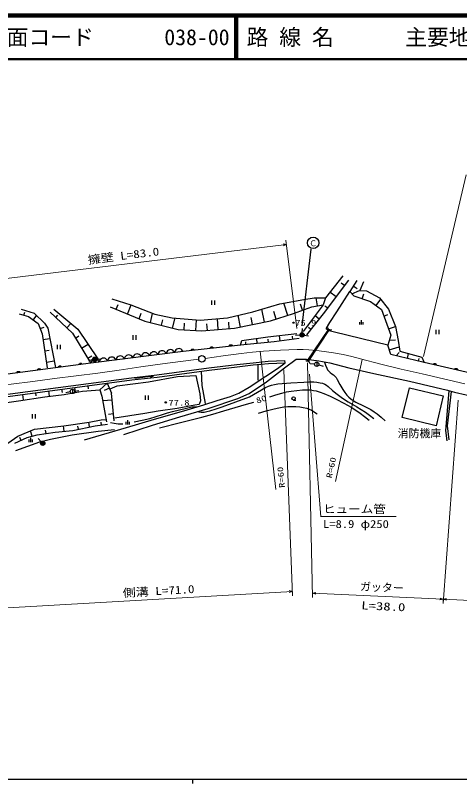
# Model space of a CAD drawing. Units: millimetres, scale not verified. Extents: x 40000 to 680000, y 20000 to 380000.
# Drawn here: x 127384 to 229213, y 204000 to 380000 of the extents above; entities that cross this region are included whole.
import ezdxf
from ezdxf.enums import TextEntityAlignment as Align

# ---------------------------------------------------------------- set-up
doc = ezdxf.new("R2010")
doc.units = ezdxf.units.MM
doc.header["$LTSCALE"] = 1000
doc.linetypes.add('CHAIN', pattern=[18.5, 12, -1.5, 3.5, -1.5])
for name, color, linetype, lineweight in [('M-BGD', 7, 'Continuous', 25), ('M-BGD-EXST', 7, 'Continuous', 25), ('M-BMK', 2, 'CHAIN', 13), ('M-BMK-SRVR', 3, 'Continuous', 25), ('M-STR-HTXT', 7, 'Continuous', 13), ('M-STR-STRC', 7, 'Continuous', 25), ('M-TTL', 2, 'Continuous', 140), ('M-TTL-BAND', 7, 'Continuous', 25), ('M-TTL-LINE', 7, 'Continuous', 50)]:
    doc.layers.add(name, color=color, linetype=linetype, lineweight=lineweight)
doc.layers.add('M-TTL-TXT', color=7, linetype='Continuous')
doc.styles.add('ＭＳ ゴシック', font='')
doc.styles.get('ＭＳ ゴシック').set_extended_font_data('MS Gothic')

# ---------------------------------------------------------------- blocks, each defined once
blk = doc.blocks.new('BUHIN1')
at = {"color": 3, "linetype": 'Continuous', "lineweight": 25}
blk.add_circle((0, 0), 746, dxfattribs=at)
blk = doc.blocks.new('BUHIN124')
at = {"color": 7, "linetype": 'Continuous', "lineweight": 25}
blk.add_line((0, -382), (498, -382), dxfattribs=at)
blk.add_circle((0, 0), 382, dxfattribs=at)
blk = doc.blocks.new('BUHIN126')
at = {"color": 7, "linetype": 'Continuous', "lineweight": 25}
for p, q in [((-400, 102), (-400, -498)), ((0, 500), (0, -500)), ((400, 102), (400, -498))]:
    blk.add_line(p, q, dxfattribs=at)
blk = doc.blocks.new('BUHIN127')
at = {"color": 7, "linetype": 'Continuous', "lineweight": 25}
for p, q in [((-385, 500), (-385, -500)), ((382, -500), (382, 500))]:
    blk.add_line(p, q, dxfattribs=at)

msp = doc.modelspace()

# ---------------------------------------------------------------- linework, layer by layer
at = {"layer": 'M-BGD'}
for p, q in [((198011, 311631), (203790, 319373)), ((202470, 320301), (198439, 315306)), ((202827, 318083), (202023, 318683)), ((205663, 319294), (204019, 316720)), ((207182, 318953), (206345, 316999)), ((204484, 316224), (206283, 316968)), ((204841, 318007), (205753, 317425)), ((206345, 316999), (207865, 316906)), ((207865, 316906), (210873, 315325)), ((149524, 315056), (153877, 313701)), ((193515, 314914), (195870, 315270)), ((195870, 315270), (198439, 315306)), ((196619, 313451), (196315, 315277)), ((198439, 315306), (197903, 313665)), ((200900, 315502), (199463, 316575)), ((202251, 314022), (204019, 316720)), ((204019, 316720), (204949, 315728)), ((204949, 315728), (208795, 314456)), ((206872, 315092), (207237, 316195)), ((210873, 315325), (212889, 312720)), ((150451, 312660), (150911, 313781)), ((153092, 311578), (153950, 313671)), ((153877, 313701), (159335, 311524)), ((181848, 312095), (188021, 313879)), ((188021, 313879), (193515, 314914)), ((189813, 311274), (188908, 314046)), ((193230, 312470), (192741, 313812)), ((197903, 313665), (193337, 307600)), ((195335, 313237), (197903, 313665)), ((198974, 312922), (198340, 313395)), ((201073, 312099), (202251, 314022)), ((208795, 314456), (211338, 312596)), ((210067, 313526), (211135, 314986)), ((128273, 311629), (130409, 311015)), ((128727, 312724), (131718, 311789)), ((129341, 311322), (129533, 311988)), ((131718, 311789), (134068, 309519)), ((135371, 311976), (140444, 307231)), ((136189, 312713), (141712, 308090)), ((149131, 313201), (157052, 309954)), ((155732, 310495), (156253, 311767)), ((158324, 309639), (158840, 311722)), ((159335, 311524), (163331, 310739)), ((176033, 310704), (181848, 312095)), ((184506, 309711), (183900, 312688)), ((185880, 309990), (191125, 311703)), ((187191, 310418), (186614, 312184)), ((191125, 311703), (195335, 313237)), ((194157, 306815), (198011, 311631)), ((199429, 309649), (201073, 312099)), ((211338, 312596), (213478, 306703)), ((212889, 312720), (214501, 308688)), ((130409, 311015), (132626, 309439)), ((131517, 310227), (132257, 311268)), ((136639, 310790), (137126, 311310)), ((157052, 309954), (164687, 308063)), ((160869, 309009), (161183, 310276)), ((163331, 310739), (169753, 310204)), ((163415, 308379), (163986, 310685)), ((168781, 307823), (168925, 310273)), ((169753, 310204), (176033, 310704)), ((173892, 308028), (173702, 310518)), ((177638, 308313), (185880, 309990)), ((179012, 308593), (178464, 311285)), ((181759, 309152), (181419, 310823)), ((197047, 310427), (196060, 311217)), ((211873, 311123), (212740, 311437)), ((132626, 309439), (133507, 307062)), ((133066, 308251), (133952, 308579)), ((134068, 309519), (134842, 308344)), ((134842, 308344), (136551, 299318)), ((139176, 308417), (140118, 309424)), ((141712, 308090), (146294, 301340)), ((164687, 308063), (170146, 307742)), ((166052, 307983), (166141, 309493)), ((170146, 307742), (177638, 308313)), ((171395, 307837), (171281, 309327)), ((176390, 308218), (176274, 309733)), ((193138, 307281), (193216, 308278)), ((194274, 300796), (199203, 308141)), ((194482, 300657), (199411, 308002)), ((195121, 308019), (194571, 308459)), ((198716, 308378), (199429, 309649)), ((198716, 308099), (198716, 308378)), ((199274, 307727), (198716, 308099)), ((212943, 308176), (214482, 308735)), ((214501, 308688), (215091, 305494)), ((133507, 307062), (134709, 299264)), ((140444, 307231), (144576, 300399)), ((141152, 306076), (141969, 306577)), ((179315, 305530), (185273, 306351)), ((185273, 306351), (191910, 307136)), ((188101, 305370), (187924, 306664)), ((190973, 305762), (190871, 306508)), ((192601, 306735), (191606, 306640)), ((193595, 306717), (194586, 306586)), ((200515, 307448), (199274, 307727)), ((212765, 304470), (200515, 307448)), ((213478, 306703), (212765, 304470)), ((133707, 305763), (135285, 306006)), ((142569, 303766), (144036, 304666)), ((178959, 304454), (179315, 305530)), ((186665, 305173), (178959, 304454)), ((180244, 304574), (180184, 305216)), ((182812, 304814), (182702, 305997)), ((185381, 305054), (185308, 305831)), ((192409, 305958), (186665, 305173)), ((213121, 305587), (214532, 305649)), ((215091, 305494), (215525, 303106)), ((134108, 303163), (135108, 303317)), ((165816, 302964), (144694, 300302)), ((178959, 304454), (165816, 302964)), ((213416, 302299), (212765, 304470)), ((213090, 303385), (215351, 304063)), ((214688, 301994), (215370, 302765)), ((215525, 303106), (220518, 301710)), ((143986, 301457), (144930, 302036)), ((145097, 301097), (144119, 300888)), ((146083, 301252), (147078, 301351)), ((189105, 299281), (191757, 301210)), ((191757, 301210), (194078, 301220)), ((194078, 301220), (196951, 300861)), ((221045, 300470), (213416, 302299)), ((217231, 301385), (217510, 302551)), ((219774, 300775), (219928, 301418)), ((220518, 301710), (221045, 300470)), ((144694, 300302), (111516, 295909)), ((134508, 300564), (136264, 300835)), ((159815, 297618), (171758, 299250)), ((171758, 299250), (178130, 299985)), ((171821, 298754), (178187, 299488)), ((178130, 299985), (181866, 300414)), ((178187, 299488), (181921, 299917)), ((181866, 300414), (185358, 300782)), ((181921, 299917), (185393, 300282)), ((182958, 299844), (182991, 296408)), ((184909, 296051), (189105, 299281)), ((185358, 300782), (189185, 300904)), ((185393, 300282), (189201, 300404)), ((187465, 299089), (189201, 300404)), ((189201, 300404), (189185, 300904)), ((195969, 300107), (194971, 300167)), ((196468, 300575), (196468, 299580)), ((196947, 299932), (197903, 299641)), ((196951, 300861), (199497, 300437)), ((199497, 300437), (203806, 299262)), ((203806, 299262), (209551, 297956)), ((235761, 297058), (221045, 300470)), ((154012, 296991), (159815, 297618)), ((159876, 297122), (171821, 298754)), ((184813, 297353), (187465, 299089)), ((209551, 297956), (217712, 296193)), ((118510, 292259), (154012, 296991)), ((118576, 291763), (154072, 296494)), ((148439, 295744), (146750, 294219)), ((148439, 295744), (149429, 293469)), ((154072, 296494), (159876, 297122)), ((158997, 297328), (154789, 296846)), ((181003, 294797), (184813, 297353)), ((181003, 293350), (184909, 296051)), ((217712, 296193), (226395, 294137)), ((135001, 293952), (135160, 292761)), ((137987, 294350), (138085, 293615)), ((138549, 293174), (142783, 293924)), ((140460, 294336), (140460, 293341)), ((140955, 293910), (141945, 294051)), ((140973, 294748), (141122, 293630)), ((142783, 293924), (146750, 294219)), ((143960, 295146), (144050, 294472)), ((146750, 294219), (147232, 292772)), ((148934, 294606), (147722, 294078)), ((178592, 293446), (181003, 294797)), ((216038, 287903), (217700, 294703)), ((217700, 294703), (225471, 292804)), ((226033, 284870), (226837, 293982)), ((226395, 294137), (228027, 293712)), ((128071, 291727), (134154, 292638)), ((129028, 293156), (129196, 291896)), ((132014, 293554), (132111, 292827)), ((134154, 292638), (138549, 293174)), ((139970, 293741), (138989, 293545)), ((147232, 292772), (148250, 286876)), ((150019, 287118), (149429, 293469)), ((171551, 289974), (178351, 292193)), ((173673, 291807), (176663, 292675)), ((176663, 292675), (178592, 293446)), ((178351, 292193), (181003, 293350)), ((225471, 292804), (223810, 286004)), ((228027, 293712), (256145, 286952)), ((118023, 290170), (128071, 291727)), ((149577, 291881), (147420, 291681)), ((166006, 289396), (170587, 290746)), ((170587, 290746), (173673, 291807)), ((149872, 288705), (148728, 288599)), ((159254, 287467), (166006, 289396)), ((165089, 287997), (171551, 289974)), ((144279, 286819), (147043, 287322)), ((147043, 287322), (148215, 287405)), ((152841, 285586), (159254, 287467)), ((158820, 286117), (165089, 287997)), ((223810, 286004), (216038, 287903)), ((127949, 283595), (131801, 285186)), ((131801, 285186), (138501, 285940)), ((138543, 284726), (138417, 285930)), ((138501, 285940), (144279, 286819)), ((140553, 284935), (145703, 285982)), ((141840, 285197), (141692, 285925)), ((143196, 282789), (152841, 285586)), ((144415, 285720), (144195, 286806)), ((145703, 285982), (148509, 286317)), ((147106, 286149), (147023, 286844)), ((152262, 283995), (158820, 286117)), ((125688, 281962), (127949, 283595)), ((130126, 283260), (132346, 283888)), ((131236, 283574), (130887, 284808)), ((132346, 283888), (136533, 284516)), ((134439, 284202), (134326, 284958)), ((136533, 284516), (140553, 284935)), ((226355, 282512), (226033, 284870)), ((127237, 281962), (130126, 283260)), ((128682, 282611), (128389, 283262)), ((133306, 282331), (132632, 283070))]:
    msp.add_line(p, q, dxfattribs=at)
for points in [[(199854, 307972), (199773, 307937), (199699, 307913), (199614, 307905), (199523, 307906), (199431, 307929), (199332, 307968), (199228, 308033), (199154, 308104), (199088, 308181), (199050, 308258), (199024, 308342), (199009, 308417), (199009, 308506)], [(176371, 304160), (176393, 304255), (176432, 304338), (176497, 304434), (176579, 304492), (176670, 304530), (176793, 304544), (176889, 304527), (176982, 304489), (177070, 304411), (177126, 304338), (177166, 304250)], [(160055, 302238), (159955, 302450), (159817, 302623), (159603, 302810), (159377, 302899), (159142, 302942), (158845, 302905), (158628, 302804), (158431, 302663), (158271, 302428), (158184, 302227), (158135, 301996)], [(161975, 302480), (161875, 302692), (161737, 302865), (161523, 303052), (161297, 303141), (161062, 303184), (160765, 303147), (160548, 303046), (160352, 302905), (160191, 302670), (160104, 302469), (160055, 302238)], [(163895, 302722), (163796, 302934), (163657, 303107), (163443, 303294), (163217, 303383), (162983, 303426), (162685, 303389), (162468, 303288), (162272, 303147), (162111, 302912), (162024, 302711), (161975, 302480)], [(165816, 302964), (165716, 303176), (165577, 303349), (165363, 303536), (165137, 303625), (164903, 303668), (164605, 303631), (164389, 303530), (164192, 303389), (164031, 303154), (163944, 302953), (163895, 302722)], [(167609, 303167), (167630, 303262), (167669, 303345), (167735, 303441), (167817, 303499), (167907, 303537), (168030, 303551), (168127, 303534), (168220, 303496), (168307, 303418), (168364, 303346), (168404, 303257)], [(171990, 303664), (172012, 303759), (172050, 303842), (172116, 303938), (172198, 303995), (172288, 304034), (172412, 304048), (172508, 304031), (172601, 303993), (172688, 303914), (172745, 303842), (172785, 303754)], [(146614, 300544), (146514, 300756), (146375, 300928), (146162, 301116), (145936, 301205), (145701, 301248), (145404, 301211), (145187, 301110), (144990, 300968), (144830, 300734), (144743, 300532), (144694, 300302)], [(148534, 300786), (148434, 300998), (148296, 301170), (148082, 301358), (147856, 301447), (147621, 301490), (147324, 301453), (147107, 301352), (146911, 301210), (146750, 300976), (146663, 300774), (146614, 300544)], [(150454, 301028), (150355, 301240), (150216, 301412), (150002, 301600), (149776, 301689), (149542, 301732), (149244, 301695), (149027, 301594), (148831, 301452), (148670, 301218), (148583, 301016), (148534, 300786)], [(152375, 301270), (152275, 301482), (152136, 301654), (151922, 301842), (151696, 301931), (151462, 301974), (151164, 301937), (150947, 301836), (150751, 301694), (150590, 301460), (150503, 301259), (150454, 301028)], [(154295, 301512), (154195, 301724), (154056, 301896), (153842, 302084), (153617, 302173), (153382, 302216), (153084, 302179), (152868, 302078), (152671, 301936), (152510, 301702), (152424, 301501), (152375, 301270)], [(156215, 301754), (156115, 301966), (155976, 302139), (155762, 302326), (155537, 302415), (155302, 302458), (155004, 302421), (154788, 302320), (154591, 302178), (154431, 301944), (154344, 301743), (154295, 301512)], [(158135, 301996), (158035, 302208), (157896, 302381), (157683, 302568), (157457, 302657), (157222, 302700), (156924, 302663), (156708, 302562), (156511, 302421), (156351, 302186), (156264, 301985), (156215, 301754)], [(137188, 299308), (137208, 299403), (137245, 299487), (137309, 299584), (137390, 299643), (137479, 299684), (137602, 299700), (137699, 299684), (137792, 299648), (137881, 299571), (137939, 299500), (137981, 299413)], [(141928, 299936), (141947, 300031), (141985, 300115), (142048, 300212), (142129, 300271), (142219, 300311), (142342, 300327), (142439, 300312), (142532, 300276), (142621, 300199), (142679, 300128), (142721, 300041)], [(193945, 300796), (194026, 300831), (194100, 300857), (194185, 300866), (194276, 300866), (194368, 300845), (194468, 300807), (194573, 300743), (194648, 300674), (194715, 300598), (194753, 300522), (194781, 300437), (194797, 300363), (194799, 300274)], [(198235, 300535), (198454, 299843), (198736, 299152), (198940, 298792), (199198, 298463), (199536, 298172), (199923, 297918), (200299, 297669), (200630, 297375), (200917, 297010), (201166, 296595), (201774, 295426), (202428, 294300), (202881, 293618), (203391, 292961), (203804, 292527), (204262, 292133), (204833, 291740), (205441, 291394), (207147, 290568), (208824, 289689), (209594, 289212), (210337, 288680), (211256, 287927), (212156, 287129)], [(223108, 299991), (223160, 300074), (223225, 300139), (223318, 300208), (223415, 300234), (223513, 300240), (223634, 300212), (223719, 300164), (223794, 300097), (223850, 299994), (223879, 299907), (223888, 299811)], [(127709, 298053), (127728, 298148), (127766, 298232), (127829, 298329), (127910, 298388), (128000, 298428), (128123, 298445), (128220, 298429), (128313, 298393), (128402, 298316), (128460, 298245), (128502, 298158)], [(132448, 298681), (132468, 298776), (132505, 298860), (132569, 298957), (132650, 299016), (132739, 299056), (132862, 299072), (132959, 299057), (133053, 299021), (133142, 298944), (133200, 298873), (133241, 298786)], [(149137, 294440), (150686, 295110), (157888, 296031), (164546, 297246), (168775, 297497), (169654, 293268), (169822, 291676), (169529, 290881), (168524, 290671), (164504, 289960), (160149, 289332), (157092, 288787), (150183, 287699)], [(158227, 297457), (158997, 297328), (158276, 297030)], [(169947, 298502), (170157, 295236), (170911, 291090)], [(228014, 298854), (228066, 298937), (228130, 299002), (228224, 299070), (228320, 299097), (228418, 299103), (228539, 299075), (228624, 299027), (228699, 298960), (228755, 298857), (228785, 298770), (228793, 298674)], [(169349, 289155), (169987, 289110), (170624, 289125), (171297, 289225), (171962, 289385), (173374, 289836), (174772, 290345), (177918, 291451), (181041, 292613), (182863, 293716), (184727, 294775), (185386, 295060), (186063, 295287), (186806, 295460), (187567, 295575), (190522, 295812), (193480, 295989), (194625, 296042), (195772, 296035), (196497, 295973), (197220, 295849), (197756, 295707), (198279, 295506), (198696, 295281), (199091, 294998), (200095, 294072), (201134, 293196), (202392, 292301), (203686, 291455), (205661, 290285), (207601, 289065), (208567, 288373), (209519, 287660)], [(185734, 292601), (187098, 293067), (188490, 293478), (189550, 293730), (190630, 293925), (191909, 294081), (193210, 294178), (194124, 294209), (195043, 294180), (195704, 294099), (196357, 293959), (197210, 293700), (198057, 293380), (199507, 292740), (200934, 292045), (202660, 291159), (204357, 290220), (205384, 289564), (206379, 288857), (207414, 288074), (208442, 287274)], [(226837, 282726), (226462, 285996), (227373, 293822)], [(160412, 285490), (165247, 286717), (170088, 287965), (172645, 288654), (175186, 289401), (177768, 290188), (180362, 290916), (181201, 291137), (182041, 291355)], [(183125, 288865), (184894, 289405), (186688, 289889), (187790, 290129), (188913, 290311), (189825, 290402), (190742, 290432), (191651, 290401), (192558, 290309), (193374, 290175), (194188, 289979), (194737, 289791), (195269, 289545), (195856, 289177), (196414, 288755), (196493, 288693), (196579, 288624)], [(154641, 286888), (156444, 287247), (158232, 287664), (159677, 288089), (161116, 288575), (162265, 288950), (163437, 289268), (165023, 289620), (166601, 290033), (167230, 290190), (167868, 290286), (168385, 290311), (168915, 290312)], [(127530, 280329), (132974, 282297), (135402, 282925), (140385, 283930), (146373, 284767), (150142, 285144)], [(149191, 286695), (150068, 286542), (150949, 286450), (151487, 286442), (152037, 286454)]]:
    msp.add_lwpolyline(points, dxfattribs=at)
for centre, radius in [((193099, 306783), 498), ((193099, 306783), 440), ((193099, 306783), 382), ((193099, 306783), 322), ((193099, 306783), 265), ((193099, 306783), 195), ((193099, 306783), 135), ((193099, 306783), 77.5), ((193099, 306783), 15), ((145586, 301202), 498), ((145586, 301202), 440), ((145586, 301202), 382), ((145586, 301202), 322), ((145586, 301202), 265), ((145586, 301202), 195), ((145586, 301202), 135), ((145586, 301202), 77.5), ((145586, 301202), 15), ((196468, 300077), 498), ((140460, 293839), 498), ((133644, 281962), 498), ((133644, 281962), 440), ((133644, 281962), 382), ((133644, 281962), 322), ((133644, 281962), 265), ((133644, 281962), 195), ((133644, 281962), 135), ((133644, 281962), 77.5), ((133644, 281962), 15)]:
    msp.add_circle(centre, radius, dxfattribs=at)
at = {"layer": 'M-BGD-EXST'}
for centre, radius in [((191130, 309601), 150), ((191130, 309601), 131), ((191130, 309601), 112), ((191130, 309601), 93.8), ((191130, 309601), 75), ((191130, 309601), 56.3), ((191130, 309601), 37.5), ((191130, 309601), 18.8), ((161858, 291325), 150), ((161858, 291325), 131), ((161858, 291325), 112), ((161858, 291325), 93.8), ((161858, 291325), 75), ((161858, 291325), 56.3), ((161858, 291324), 37.5), ((161858, 291325), 18.8)]:
    msp.add_circle(centre, radius, dxfattribs=at)
at = {"layer": 'M-BMK'}
for points in [[(170891, 301428), (175012, 302023), (179147, 302559), (181711, 302834), (184279, 303049), (188126, 303282), (191986, 303456), (193312, 303447), (194649, 303379), (196401, 303216), (198160, 302992), (200338, 302665), (202511, 302277), (204509, 301825), (206503, 301311), (211142, 300119), (215795, 298986), (220651, 297846), (225520, 296716), (230381, 295590)], [(72027, 288103), (76972, 288742), (81926, 289395), (86866, 290070), (91816, 290754), (96758, 291419), (101715, 292057), (106664, 292686), (111620, 293334), (116561, 294025), (121508, 294753), (126445, 295475), (131399, 296155), (136348, 296788), (141309, 297414), (146256, 298063), (151206, 298756), (156143, 299462), (161092, 300150), (165242, 300695), (169405, 301226)]]:
    msp.add_lwpolyline(points, dxfattribs=at)
at = {"layer": 'M-STR-HTXT'}
for p, q in [((220930, 301848), (230701, 343480)), ((107210, 317483), (189532, 327525)), ((189411, 328517), (191884, 308241)), ((183521, 303075), (187083, 271373)), ((200762, 273225), (206888, 301152)), ((194314, 300400), (195461, 246625)), ((190936, 247052), (188943, 298794)), ((194794, 297810), (197394, 265158)), ((225407, 245258), (228909, 291818)), ((197416, 265190), (214693, 265196)), ((124247, 244219), (190878, 248050)), ((195507, 247624), (225453, 246257)), ((225472, 246255), (225422, 245257)), ((225472, 246255), (360316, 239553))]:
    msp.add_line(p, q, dxfattribs=at)
for points in [[(188761, 327648), (189532, 327525), (188813, 327222)], [(190117, 248222), (190878, 248050), (190142, 247793)], [(196246, 247375), (195507, 247624), (196266, 247804)], [(224714, 246507), (225453, 246257), (224694, 246078)], [(226210, 246003), (225472, 246255), (226232, 246432)]]:
    msp.add_lwpolyline(points, dxfattribs=at)
at = {"layer": 'M-STR-STRC'}
msp.add_line((193154, 308911), (195217, 326453), dxfattribs=at)
msp.add_circle((195644, 327889), 1304, dxfattribs=at)
at = {"layer": 'M-TTL'}
msp.add_line((680000, 380000), (40000, 380000), dxfattribs=at)
at = {"layer": 'M-TTL-BAND'}
for p, q in [((40000, 205000), (579000, 205000)), ((168000, 205000), (168000, 204000))]:
    msp.add_line(p, q, dxfattribs=at)
at = {"layer": 'M-TTL-LINE'}
for p, q in [((177750, 380000), (177750, 370000)), ((178250, 380000), (178250, 370000)), ((40000, 370000), (680000, 370000))]:
    msp.add_line(p, q, dxfattribs=at)

# ---------------------------------------------------------------- block references
at = {"layer": 'M-BGD'}
for name, p in [('BUHIN127', (172686, 314205)), ('BUHIN126', (206650, 309644)), ('BUHIN127', (154706, 306206)), ('BUHIN127', (224161, 307445)), ('BUHIN127', (137356, 304018)), ('BUHIN127', (157553, 292430)), ('BUHIN124', (191164, 292236)), ('BUHIN127', (131653, 288136)), ('BUHIN126', (153093, 286764)), ('BUHIN126', (130859, 282722))]:
    msp.add_blockref(name, p, dxfattribs=at)
at = {"layer": 'M-BMK-SRVR'}
msp.add_blockref('BUHIN1', (170148, 301326), dxfattribs=at)

# ---------------------------------------------------------------- texts
at = {"layer": 'M-BGD', "style": 'ＭＳ ゴシック', "width": 1.35}
msp.add_text('80', height=1320, rotation=19.1, dxfattribs=at).set_placement((182956, 290671), align=Align.BOTTOM_LEFT)
at = {"layer": 'M-BGD-EXST', "style": 'ＭＳ ゴシック', "width": 1.35}
for s, p in [('75.9', (191530, 308501)), ('77.8', (162458, 290225))]:
    msp.add_text(s, height=1320, dxfattribs=at).set_placement(p, align=Align.BOTTOM_LEFT)
at = {"layer": 'M-STR-HTXT', "style": 'ＭＳ ゴシック'}
for s, height, rotation, width, p in [('擁壁 L=83.0', 1833, 7, 1.2, (144164, 322494)), ('R=60', 1320, 77.4, 1.35, (200263, 273795)), ('R=60', 1320, 95.8, 1.35, (189577, 271872)), ('ヒューム管', 1833, 359.932, 1.15, (197911, 265433)), ('L=8.9 φ250', 1833, 359.932, 1.15, (197907, 262016)), ('側溝 L=71.0', 1833, 3.3, 1.2, (152064, 246194)), ('L=38.0', 1833, 357.4, 1.35, (206616, 243386))]:
    msp.add_text(s, height=height, rotation=rotation, dxfattribs=dict(at, width=width)).set_placement(p, align=Align.BOTTOM_LEFT)
msp.add_text('ガッター', height=1833, rotation=357.4, dxfattribs=at).set_placement((206330, 247731), align=Align.BOTTOM_LEFT)
at = {"layer": 'M-STR-STRC', "style": 'ＭＳ ゴシック'}
msp.add_text('Ｃ', height=1320, dxfattribs=at).set_placement((194717, 326706), align=Align.BOTTOM_LEFT)
at = {"layer": 'M-TTL-BAND', "style": 'ＭＳ ゴシック'}
msp.add_text('消防機庫', height=1833, dxfattribs=at).set_placement((215011, 282778), align=Align.BOTTOM_LEFT)
at = {"layer": 'M-TTL-TXT', "style": 'ＭＳ ゴシック'}
for s, p in [('図面コード', (120380, 375000)), ('038-00', (161521, 375000)), ('路 線 名', (180380, 375000)), ('主要地方道光日積線', (216734, 375000))]:
    msp.add_text(s, height=3666, dxfattribs=at).set_placement(p, align=Align.MIDDLE_LEFT)

doc.saveas('drawing.dxf')
